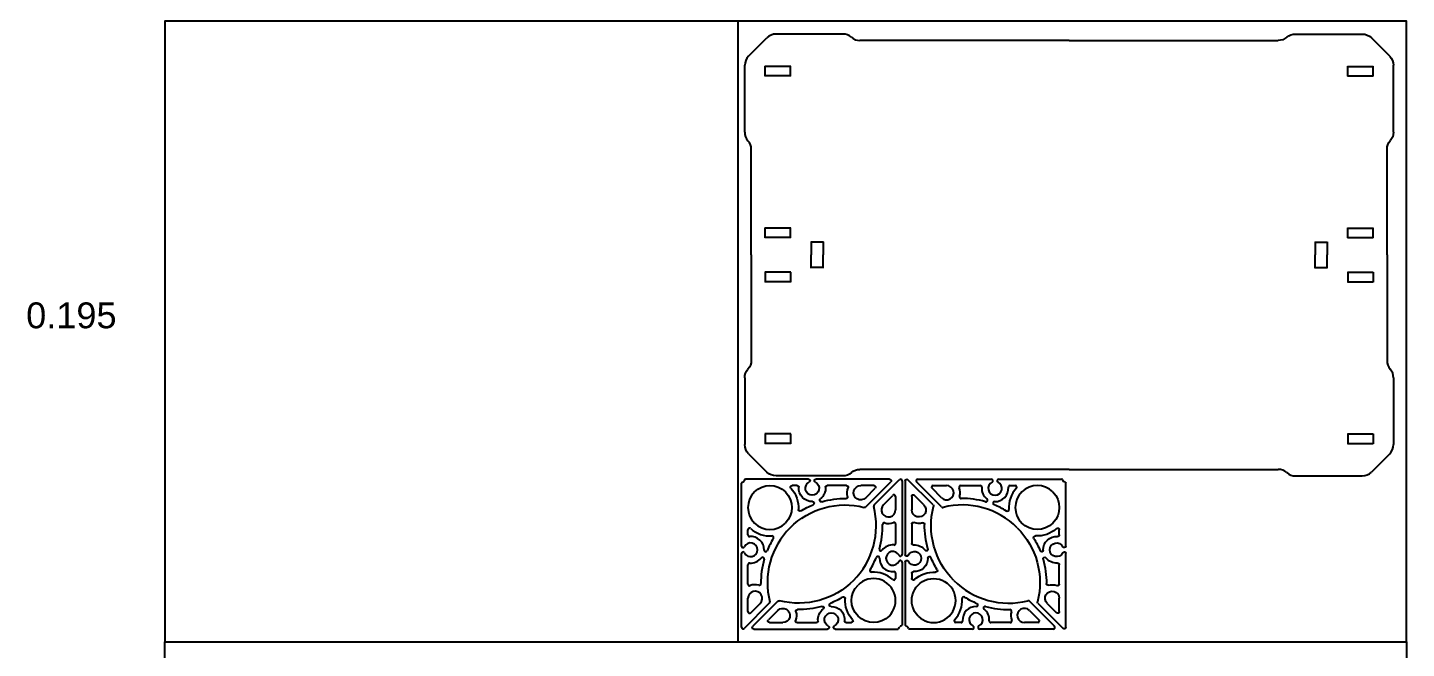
# Model space of a CAD drawing. Header units: inches. Extents: x -169 to 116, y -7 to 63.
# Drawn here: x 87.34 to 113.99, y 31.55 to 43.55 of the extents above; entities that cross this region are included whole.
import ezdxf

# ---------------------------------------------------------------- set-up
doc = ezdxf.new("R2010")
doc.units = ezdxf.units.IN
doc.header["$MEASUREMENT"] = 0
doc.layers.get('Defpoints').update_dxf_attribs({"color": 30})
doc.layers.add('CUT', color=1, linetype='Continuous')
doc.styles.get("Standard").update_dxf_attribs({"font": 'arial.ttf'})

# ---------------------------------------------------------------- blocks, each defined once
blk = doc.blocks.new('TrayBottom_Quarter')
for p, q in [((-4.374, 4.27), (-5.666, 4.27)), ((-6.197, 3.843), (-5.843, 4.197)), ((0, 4.145), (-4.043, 4.145)), ((-6.27, 2.374), (-6.27, 3.666)), ((-5.38, 3.645), (-5.88, 3.645)), ((-5.875, 3.455), (-5.875, 3.65)), ((-5.385, 3.455), (-5.385, 3.65)), ((-5.38, 3.46), (-5.88, 3.46)), ((-6.145, 0), (-6.145, 2.043)), ((-5.38, 0.52), (-5.88, 0.52)), ((-5.38, 0.335), (-5.88, 0.335)), ((-5.875, 0.33), (-5.875, 0.525)), ((-5.385, 0.33), (-5.385, 0.525)), ((-4.75, 0.245), (-4.99, 0.245)), ((-4.985, 0.255), (-4.985, 0)), ((-4.755, 0.255), (-4.755, 0))]:
    blk.add_line(p, q)
for centre, start, end in [((-5.666, 4.02), 90, 135), ((-4.374, 4.02), 48.5904, 90), ((-4.043, 4.395), 228.5904, 270), ((-6.02, 3.666), 135, 180), ((-6.02, 2.374), 180, 221.4096), ((-6.395, 2.043), 0, 41.4096)]:
    blk.add_arc(centre, 0.25, start, end)
blk = doc.blocks.new('TrayBottom_Full')
at = {"color": 1}
blk.add_blockref('TrayBottom_Quarter', (0, 0), dxfattribs=at)
at = {"color": 1, "xscale": -1}
blk.add_blockref('TrayBottom_Quarter', (0, 0), dxfattribs=at)
at = {"color": 1, "xscale": -1, "rotation": 180}
blk.add_blockref('TrayBottom_Quarter', (0, 0), dxfattribs=at)
at = {"color": 1, "rotation": 180}
blk.add_blockref('TrayBottom_Quarter', (0, 0), dxfattribs=at)
blk = doc.blocks.new('ArtCorner_Half')
for p, q in [((-2.864, 0), (-1.439, 0)), ((-2.401, -0.538), (-2.886, -0.053)), ((-2.402, -0.361), (-2.584, -0.178)), ((-2.562, -0.125), (-2.304, -0.125)), ((-2.03, -0.125), (-1.655, -0.125)), ((-1.295, 0), (-0.077, 0)), ((-1.079, -0.125), (-0.978, -0.125))]:
    blk.add_line(p, q)
for centre, radius, start, end in [((-2.864, -0.031), 0.0312, 90, 225), ((-0.077, -0.016), 0.0156, 11.537, 90), ((-2.562, -0.156), 0.0312, 90, 225), ((-2.304, -0.263), 0.138, 225, 90), ((-2.03, -0.156), 0.0312, 90, 201.2975), ((-2.304, -0.263), 0.263, 344.0964, 21.2975), ((-1.655, -0.156), 0.0312, 355.6021, 90), ((-1.367, -0.178), 0.258, 175.6021, 232.8048), ((-1.367, -0.178), 0.133, 116.0282, 63.9718), ((-1.439, -0.031), 0.0312, 296.0282, 90), ((-1.367, -0.178), 0.258, 268.8819, 4.3979), ((-1.295, -0.031), 0.0312, 90, 243.9718), ((-1.079, -0.156), 0.0312, 90, 184.3979), ((-0.55, -0.55), 0.55, 137.3468, 183.9614), ((-0.978, -0.156), 0.0312, 317.3468, 90), ((-0.55, -0.55), 0.425, 45, 225), ((0, 0), 0.0625, 191.537, 225), ((-2, -2), 1.5, 45, 104.3226), ((-2.021, -0.344), 0.0312, 164.0964, 270.7179), ((-2, -2), 1.625, 73.938, 90.7179), ((-1.542, -0.408), 0.0312, 253.938, 52.8048), ((-1.373, -0.467), 0.0312, 88.8819, 247.7487), ((-2, -2), 1.625, 58.3276, 67.7487), ((-2.379, -0.516), 0.0312, 225, 284.3226), ((-1.13, -0.59), 0.0312, 238.3276, 3.9614)]:
    blk.add_arc(centre, radius, start, end)
blk = doc.blocks.new('ArtCorner_Full')
blk.add_blockref('ArtCorner_Half', (0, 0))
at = {"xscale": -1, "rotation": 269.9999999999987}
blk.add_blockref('ArtCorner_Half', (0, 0), dxfattribs=at)

msp = doc.modelspace()

# ---------------------------------------------------------------- linework, layer by layer
at = {"layer": 'CUT'}
msp.add_line((101.076, 31.677), (101.076, 43.677), dxfattribs=at)
at = {"layer": 'CUT', "color": 30, "true_color": 0xf8991e}
for points in [[(89.991, 31.677), (113.991, 31.677), (113.991, 43.677), (89.991, 43.677)], [(89.991, 31.677), (113.991, 31.677), (113.991, 19.677), (89.991, 19.677)]]:
    msp.add_lwpolyline(points, close=True, dxfattribs=at)

# ---------------------------------------------------------------- block references
at = {"layer": 'CUT'}
for name, p in [('TrayBottom_Full', (107.471, 39.157)), ('ArtCorner_Full', (107.406, 34.825))]:
    msp.add_blockref(name, p, dxfattribs=at)
at = {"layer": 'CUT', "xscale": -1}
msp.add_blockref('ArtCorner_Full', (101.138, 34.825), dxfattribs=at)
at = {"layer": 'CUT', "xscale": -1, "rotation": 180}
msp.add_blockref('ArtCorner_Full', (104.241, 31.927), dxfattribs=at)
at = {"layer": 'CUT', "rotation": 180}
msp.add_blockref('ArtCorner_Full', (104.303, 31.927), dxfattribs=at)

# ---------------------------------------------------------------- texts
at = {"layer": 'Defpoints', "insert": (87.311, 38.24), "char_height": 0.5, "attachment_point": 1}
msp.add_mtext_dynamic_manual_height_columns('0.195', width=2.67967, gutter_width=1, heights=[0], dxfattribs=at)

doc.saveas('drawing.dxf')
